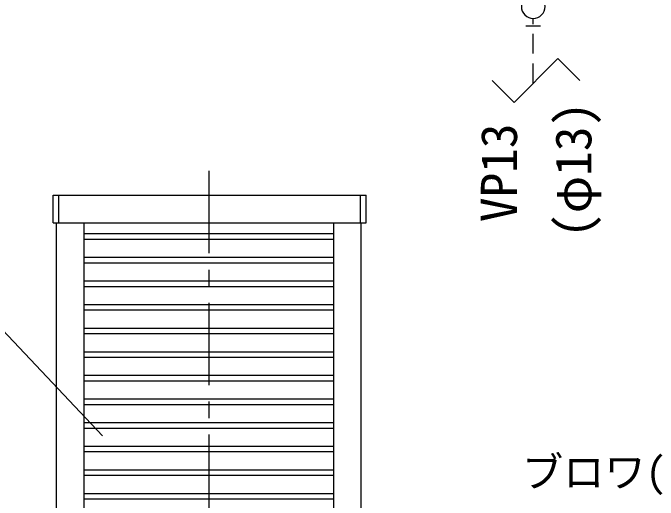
# Model space of a CAD drawing. Units: millimetres, scale not verified. Extents: x -22990 to 8910, y -6308 to 6308.
# Drawn here: x -143 to 1033, y 3805 to 4692 of the extents above; entities that cross this region are included whole.
import ezdxf
from ezdxf.enums import TextEntityAlignment as Align

# ---------------------------------------------------------------- set-up
doc = ezdxf.new("R2010")
doc.units = ezdxf.units.MM
doc.header["$LTSCALE"] = 30
doc.linetypes.add('CHAIN1', pattern=[8, 5, -1, 1, -1])
doc.linetypes.add('DASHED1', pattern=[1.8, 1.2, -0.6])
doc.layers.add('0-3_機器', color=3, linetype='Continuous', lineweight=25)
doc.styles.add('ＭＳ ゴシック', font='')
doc.styles.get('ＭＳ ゴシック').set_extended_font_data('MS Gothic')

msp = doc.modelspace()

# ---------------------------------------------------------------- linework, layer by layer
at = {"layer": '0-3_機器', "color": 6, "linetype": 'DASHED1'}
msp.add_line((805.01, 4563.7), (805.01, 4681.9), dxfattribs=at)
at = {"layer": '0-3_機器', "color": 6}
msp.add_line((818.51, 4667.5), (791.51, 4667.5), dxfattribs=at)
at = {"layer": '0-3_機器', "linetype": 'CHAIN1'}
msp.add_line((213.77, 4404.14), (213.77, 3395.62), dxfattribs=at)
at = {"layer": '0-3_機器'}
for p, q in [((-69.67, 4309.89), (-69.67, 4359.89)), ((-69.67, 4359.89), (500.33, 4359.89)), ((-59.67, 4309.89), (-59.67, 4359.89)), ((490.33, 4309.89), (490.33, 4359.89)), ((500.33, 4309.89), (500.33, 4359.89)), ((-69.67, 4309.89), (500.33, 4309.89)), ((-63.73, 3497.89), (-63.73, 4309.89)), ((-13.73, 3497.89), (-13.73, 4309.89)), ((441.27, 3497.89), (441.27, 4309.89)), ((491.27, 3497.89), (491.27, 4309.89)), ((-13.73, 4289.89), (441.27, 4289.89)), ((-13.73, 4279.89), (441.27, 4279.89)), ((-13.73, 4246.89), (441.27, 4246.89)), ((-13.73, 4236.89), (441.27, 4236.89)), ((-13.73, 4203.89), (441.27, 4203.89)), ((-13.73, 4193.89), (441.27, 4193.89)), ((-13.73, 4160.89), (441.27, 4160.89)), ((-13.73, 4150.89), (441.27, 4150.89)), ((-13.73, 4117.89), (441.27, 4117.89)), ((-13.73, 4107.89), (441.27, 4107.89)), ((-13.73, 4074.89), (441.27, 4074.89)), ((-13.73, 4064.89), (441.27, 4064.89)), ((-13.73, 4031.89), (441.27, 4031.89)), ((-13.73, 4021.89), (441.27, 4021.89)), ((-13.73, 3988.89), (441.27, 3988.89)), ((-13.73, 3978.89), (441.27, 3978.89)), ((-13.73, 3945.89), (441.27, 3945.89)), ((-13.73, 3935.89), (441.27, 3935.89)), ((-13.73, 3902.89), (441.27, 3902.89)), ((-13.73, 3892.89), (441.27, 3892.89)), ((-13.73, 3859.89), (441.27, 3859.89)), ((-13.73, 3849.89), (441.27, 3849.89)), ((-13.73, 3816.89), (441.27, 3816.89)), ((-13.73, 3806.89), (441.27, 3806.89))]:
    msp.add_line(p, q, dxfattribs=at)
at = {"layer": '0-3_機器', "color": 4}
msp.add_line((20.15, 3921.97), (-162.42, 4114.5), dxfattribs=at)
at = {"layer": '0-3_機器', "color": 7}
msp.add_lwpolyline([(729.93, 4568.62), (769.93, 4528.62), (849.93, 4608.62), (889.93, 4568.62)], dxfattribs=at)
at = {"layer": '0-3_機器', "color": 6}
msp.add_arc((805.01, 4703.5), 21.6, 135, 45, dxfattribs=at)

# ---------------------------------------------------------------- texts
at = {"layer": '0-3_機器', "color": 4, "style": 'ＭＳ ゴシック'}
for s, p in [('(φ13)', (930.75, 4282.16)), ('VP13', (795.21, 4310.91))]:
    msp.add_text(s, height=65.98, rotation=90, dxfattribs=at).set_placement(p, align=Align.BOTTOM_LEFT)
msp.add_text('ブロワ(AP-80H)', height=54.99, dxfattribs=at).set_placement((784.56, 3811.82), align=Align.BOTTOM_LEFT)

doc.saveas('drawing.dxf')
